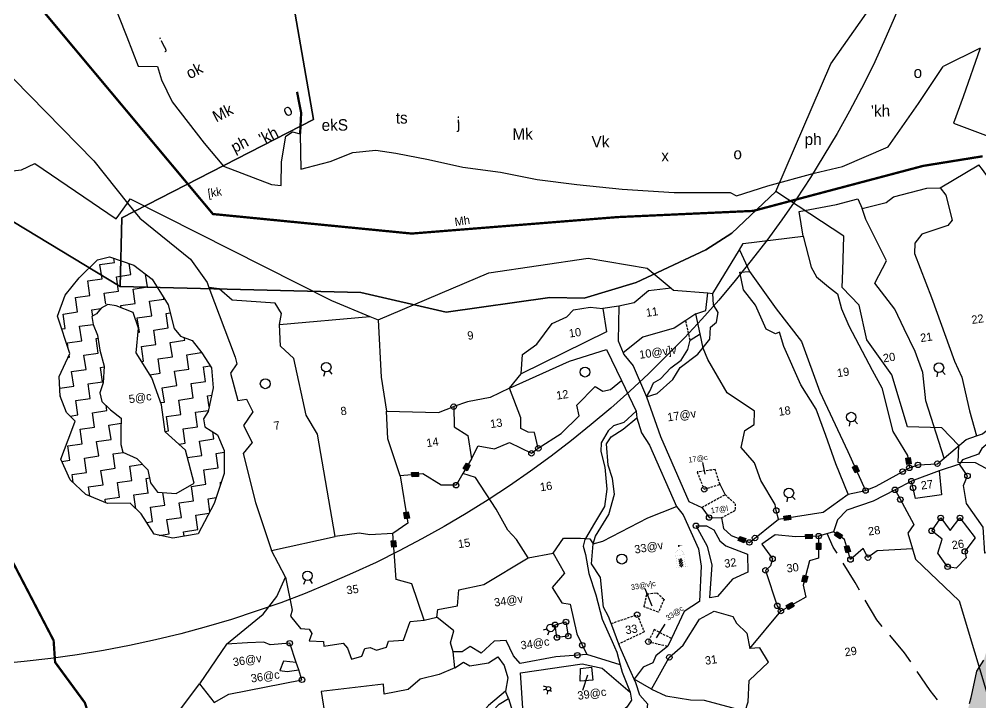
# Model space of a CAD drawing. Header units: metres. Extents: x 306399 to 345774, y 1851529 to 1914552.
# Drawn here: x 315449 to 316531, y 1896674 to 1897442 of the extents above; entities that cross this region are included whole.
import ezdxf

# ---------------------------------------------------------------- set-up
doc = ezdxf.new("R2010")
doc.units = ezdxf.units.M
doc.header["$MEASUREMENT"] = 0
for name, pattern in [('DASHDOT', [1, 0.5, -0.25, 0, -0.25]), ('DASHED', [0.75, 0.5, -0.25]), ('DIVIDE', [1.25, 0.5, -0.25, 0, -0.25, 0, -0.25])]:
    doc.linetypes.add(name, pattern=pattern)
for name, color, linetype in [('011', 3, 'Continuous'), ('LINE_FOOTPATH', 1, 'DASHED'), ('LINE_WATER', 4, 'Continuous'), ('OFF', 1, 'Continuous'), ('POLY_HATCH', 12, 'Continuous'), ('POLY_PARCEL', 6, 'Continuous'), ('POLY_ROAD', 30, 'Continuous'), ('POLY_SUBPARCEL', 6, 'DASHED'), ('POLY_WATER', 4, 'Continuous'), ('SYM_ARROW', 1, 'Continuous'), ('SYM_STONE', 1, 'Continuous'), ('SYM_WELL', 1, 'Continuous'), ('SYM_WORSHIP', 1, 'Continuous'), ('TEXT_MAPIN', 7, 'Continuous'), ('TEXT_MAPOUT', 7, 'Continuous'), ('TEXT_PARCEL', 7, 'Continuous'), ('V_BOUND_LINE', 7, 'Continuous'), ('V_BOUND_STREAM_LINE', 7, 'DASHDOT'), ('V_DIVIDE_LINE', 7, 'DIVIDE'), ('VILLAGE BOUNDRY', 5, 'Continuous')]:
    doc.layers.add(name, color=color, linetype=linetype)
doc.styles.get("Standard").update_dxf_attribs({"font": 'arial.ttf'})
doc.styles.add('TEXT_MAP', font='')
doc.styles.get('TEXT_MAP').set_extended_font_data('Kruti Dev 050')
doc.dimstyles.get("Standard").update_dxf_attribs({"dimtxt": 0.18, "dimasz": 0.18, "dimexe": 0.18, "dimexo": 0.0625, "dimgap": 0.09, "dimtad": 0, "dimtih": 1, "dimtoh": 1, "dimdec": 4, "dimzin": 0, "dimdsep": 46, "dimtxsty": 'Standard', "dimcen": 0.09, "dimadec": 0, "dimazin": 0, "dimtfac": 1, "dimtdec": 4, "dimtofl": 0, "dimtmove": 0, "dimatfit": 3, "dimfxl": 0, "dimtolj": 1, "dimtzin": 0, "dimarcsym": 0})
pattern_1 = [(0, (0, 0), (3.175, 3.175), [3.175, -3.175]), (90, (3.175, 0), (-3.175, 3.175), [3.175, -3.175])]

# ---------------------------------------------------------------- blocks, each defined once
blk = doc.blocks.new('57485')
at = {"layer": '011'}
blk.add_circle((315496.1, 1897965), 1194.9, dxfattribs=at)
at = {"layer": 'VILLAGE BOUNDRY'}
for points in [[(315917.6, 1897588.6), (315955.1, 1897395), (315741.8, 1897280.2), (315741.3, 1897202.9), (316012.1, 1897201.3), (316108.6, 1897181.4), (316224.8, 1897200.1), (316263.4, 1897199.9), (316321.5, 1897218.9), (316399.1, 1897257.2), (316428.2, 1897276.3), (316476.8, 1897324.4), (316535.6, 1897469.1), (316574.6, 1897526.9)], [(315337.3, 1897553.2), (315414.3, 1897494.8), (315529.5, 1897358.8), (315606.5, 1897281), (315741.3, 1897202.9), (315741.8, 1897280.2), (315955.1, 1897395), (315917.6, 1897588.6)], [(316764.9, 1896994.1), (316707.1, 1897023.4), (316687.8, 1897023.5), (316687.9, 1897042.8), (316668.7, 1897062.3), (316630, 1897062.5), (316611, 1897120.6), (316582.2, 1897159.4), (316572.7, 1897198.2), (316553.5, 1897217.6), (316553.7, 1897236.9), (316553.9, 1897275.6), (316476.8, 1897324.4), (316428.2, 1897276.3), (316399.1, 1897257.2), (316321.5, 1897218.9), (316263.4, 1897199.9), (316224.8, 1897200.1), (316108.6, 1897181.4), (316012.1, 1897201.3), (315741.3, 1897202.9), (315606.5, 1897281)]]:
    blk.add_lwpolyline(points, dxfattribs=at)
blk = doc.blocks.new('PAKKAWELL')
blk.add_circle((0, 0), 1.81)
blk = doc.blocks.new('MOTWELL')
for points in [[(-1.54, 2.96), (-0.8, 1.55)], [(1.54, 2.96), (0.8, 1.55)]]:
    blk.add_lwpolyline(points)
blk.add_circle((0, 0), 1.74)
blk = doc.blocks.new('STONE')
blk.add_circle((0, 0), 0.851)
blk = doc.blocks.new('TEMPLE')
at = {"linetype": 'Continuous'}
blk.add_hatch(color=256, dxfattribs=at).paths.add_polyline_path([(0.28, 5.69), (0.6, 5.75), (0.95, 5.71), (1.39, 5.73), (0.49, 5.85), (0.21, 6.01), (-0.14, 6.06), (-0.15, 5.55), (-0.09, 5.55)])
h = blk.add_hatch(dxfattribs=at)
h.set_pattern_fill('ANSI31', color=256, scale=3.6, style=0)
h.set_pattern_definition([(45, (-94.63405, -100.65248), (-0.318198, 0.318198), [])])
h.paths.add_polyline_path([(-0.51, 2.32), (-0.51, 0), (0.49, 0), (0.49, 2.32)])
at = {"linetype": 'Continuous', "const_width": 0.018}
for points in [[(-0.16, 4.99), (-0.14, 6.06), (0.21, 6.01), (0.49, 5.85), (1.39, 5.73), (0.95, 5.71), (0.6, 5.75), (0.28, 5.69), (-0.09, 5.55), (-0.15, 5.55)], [(-1.78, 3.28), (1.75, 3.28)], [(-1.16, 3.28), (-1.16, 3.69), (-0.97, 4.22), (-0.63, 4.55), (-0.33, 4.73), (-0.16, 4.99), (0.05, 4.8), (0.46, 4.5), (0.69, 4.36), (0.88, 4.09), (1.02, 3.76), (1.06, 3.28)], [(-1.16, 0), (-1.16, 3.28)], [(1.06, 0), (1.06, 3.28)], [(-1.78, 0), (1.78, 0)], [(-0.51, 0), (-0.51, 2.32), (0.49, 2.32), (0.49, 0)]]:
    blk.add_lwpolyline(points, dxfattribs=at)
blk = doc.blocks.new('STONESQUAREFILLED')
blk.add_hatch(color=256).paths.add_polyline_path([(0.7, -0.48), (0.7, 0.48), (-0.7, 0.48), (-0.7, -0.48)])
blk.add_lwpolyline([(-0.7, 0.48), (0.7, 0.48), (0.7, -0.48), (-0.7, -0.48)], close=True)
blk = doc.blocks.new('MOTWELL_4')
at = {"layer": 'SYM_WELL'}
for points in [[(-0.66, 0.45), (-1.67, 1.04)], [(0, 0.8), (-0.54, 1.92)], [(-0.76, -0.23), (-1.73, -0.97)], [(-0.06, -0.79), (0.09, -1.48)]]:
    blk.add_lwpolyline(points, dxfattribs=at)
blk.add_circle((0, 0), 0.795, dxfattribs=at)
blk = doc.blocks.new('TEXTARROW')
blk.add_leader([(0.04, -0.01), (8.68, -0.01)], dimstyle='Standard', override={"dimtxt": 2.5, "dimasz": 2.5, "dimexe": 1.25, "dimexo": 0.625, "dimgap": 0.625, "dimtad": 1, "dimtih": 0, "dimtoh": 0, "dimzin": 8, "dimcen": 2.5, "dimtofl": 1})
blk = doc.blocks.new('54852')
at = {"layer": 'POLY_HATCH'}
h = blk.add_hatch(dxfattribs=at)
h.set_pattern_fill('ZIGZAG', color=256, style=0)
h.set_pattern_definition(pattern_1)
h.paths.add_polyline_path([(54.43, 449.63), (56.02, 447.54), (54.98, 445.67), (51.73, 439.73), (53.1, 435), (56.02, 431.37), (60.37, 428.73), (65.27, 428.07), (67.31, 425.43), (69.46, 420.59), (73.37, 419.16), (78.93, 419.27), (83.39, 425.32), (86.53, 431.48), (87.24, 436.43), (86.31, 440.06), (83.83, 442.15), (83.77, 443.91), (85.04, 445.34), (86.86, 450.29), (87.13, 454.68), (85.54, 458.2), (83.83, 461.17), (81.46, 462.49), (80.31, 464.36), (79.81, 469.64), (77.11, 475.69), (73.64, 479.32), (68.63, 481.85), (65.93, 481.63), (61.47, 478.33), (57.84, 475.03), (55.53, 470.74), (57.01, 462.27), (53.99, 457.65), (53.6, 453.36)])
h.paths.add_polyline_path([(62.41, 450.94), (62.25, 452.81), (63.29, 454.9), (64.01, 458.42), (63.62, 462.05), (63.57, 465.35), (62.56, 469.39), (64.01, 469.97), (66.06, 471.84), (68.52, 471.07), (71.99, 469.09), (72.6, 465.57), (71.33, 460.29), (73.92, 454.46), (75.18, 448.31), (75.13, 442.37), (78.93, 437.75), (79.75, 430.38), (75.51, 428.73), (71.5, 429.61), (70.34, 431.81), (70.17, 434.67), (68.14, 437.53), (65.33, 439.29), (65.16, 441.05), (65.55, 444.13), (66.04, 446.66), (64.01, 448.86)], flags=16)
h = blk.add_hatch(dxfattribs=at)
h.set_pattern_fill('ZIGZAG', color=256, style=0)
h.set_pattern_definition(pattern_1)
h.paths.add_polyline_path([(130.02, 227.64), (130.93, 232.33), (133.25, 234.79), (133.84, 237.14), (133.35, 240.08), (133.35, 242.14), (133.25, 245.37), (135.32, 246.79), (135.71, 248.95), (135.52, 249.54), (136.5, 258.36), (139.05, 259.82), (141.7, 262.47), (141.7, 265.51), (141.25, 267.81), (141.25, 270.78), (142.27, 275.72), (144.09, 277.22), (144.78, 278.69), (145.08, 281.23), (145.66, 283.98), (147.14, 286.92), (148.12, 289.07), (150.2, 289.07), (152.53, 288.58), (154.1, 287.7), (155.67, 287.11), (159.89, 288.39), (161.26, 289.56), (165.56, 290.96), (169.41, 289.76), (169.9, 288.09), (172.15, 287.8), (175.1, 288.68), (176.57, 290.25), (179.51, 290.44), (182.16, 289.66), (182.9, 286.27), (183.69, 285.88), (186.3, 285.18), (188.59, 284.12), (190.06, 282.26), (194.38, 281.96), (196.24, 282.84), (197.52, 283.73), (199.78, 285.39), (200.17, 287.35), (201.44, 291.66), (202.52, 294.99), (203.01, 298.32), (204.09, 301.95), (206.45, 304.3), (208.41, 304.79), (211.16, 304.69), (212.53, 304.3), (213.22, 304.11), (214.1, 303.81), (214.39, 302.93), (215.08, 301.46), (215.77, 301.07), (216.45, 301.17), (217.53, 301.56), (217.92, 302.73), (219.91, 304.46), (220.5, 305.53), (224.11, 308.03), (226.78, 307.88), (228.88, 308.08), (229.33, 309.65), (229.63, 313.57), (229.82, 315.63), (231.69, 316.9), (232.96, 318.96), (234.04, 322.58), (231.88, 324.05), (231.49, 328.07), (232.18, 332.28), (234.43, 334.54), (236.81, 334.98), (237.22, 337.05), (237.03, 338.71), (237.81, 341.94), (238.79, 343.81), (239.38, 344.98), (242.92, 346.47), (244.09, 348.41), (245.46, 350.47), (247.13, 354.29), (248.7, 356.35), (251.55, 357.13), (253.51, 357.72), (256.16, 357.72), (258.41, 358.31), (260.87, 358.8), (262.14, 360.36), (263.81, 362.62), (268.52, 363.7), (272.15, 361.44), (274.35, 362.16), (275.63, 362.65), (276.41, 364.71), (278.08, 366.57), (281.11, 367.03), (283.28, 366.76), (288.37, 366.06), (289.36, 366.96), (291.53, 370.36), (295.45, 370), (297.31, 369.31), (299.08, 368.43), (301.43, 367.25), (304.27, 365.29), (308.4, 364.31), (310.36, 362.65), (312.61, 359.91), (313.79, 359.22), (313.3, 356.67), (317.59, 356.4), (320.56, 355.99), (322.33, 355.3), (323.9, 354.81), (325.37, 354.12), (327.53, 353.05), (327.52, 357.2), (327.13, 357.89), (326.64, 358.38), (325.76, 359.16), (324.48, 360.53), (321.54, 362.39), (319.48, 364.26), (318.25, 366.1), (317.37, 368.04), (316.64, 368.86), (315.16, 369.06), (312.81, 368.47), (311.53, 368.66), (308.5, 369.25), (306.53, 370.23), (304.86, 370.43), (302.64, 371.47), (301.53, 372.58), (299.27, 374.54), (297.7, 375.43), (296.43, 376.01), (295.35, 376.01), (292.99, 375.72), (289.56, 375.03), (288.97, 372.58), (286.24, 370.23), (284.69, 371.55), (283.69, 372.67), (280.85, 373.45), (280.46, 373.35), (279.18, 372.57), (277.51, 371.98), (276.43, 371.2), (275.12, 369.15), (273.39, 369.73), (272.21, 370.22), (270.35, 370.81), (269.86, 371.3), (269.07, 371.88), (268.19, 372.28), (266.43, 372.86), (265.94, 372.96), (263.68, 373.16), (260.24, 372.96), (259.07, 371.39), (258.48, 370.51), (257.3, 370.22), (254.26, 369.98), (253.38, 370.61), (252.49, 371.1), (249.11, 370.95), (248.08, 370.71), (245.63, 369.53), (244.45, 367.08), (242.59, 364.93), (240.66, 359.75), (239.39, 356.7), (241.39, 354.97), (239.23, 354.09), (236.78, 353.89), (234.62, 353.5), (232.17, 352.81), (229.71, 351.93), (228.15, 347.72), (226.97, 345.66), (226.77, 344.19), (226.77, 342.04), (227.75, 339.59), (228.54, 338.41), (229.92, 336.85), (227.93, 336), (227.05, 335.31), (225.67, 333.45), (225.28, 331.98), (224.4, 327.96), (224.4, 326.01), (225.28, 325.03), (227.79, 323.43), (227.46, 319.6), (224.99, 318.56), (225.18, 317.29), (225.18, 316.21), (225.18, 313.41), (224.1, 312.88), (223.7, 312.61), (221.26, 312.48), (218.9, 312.19), (217.82, 311.6), (216.94, 310.92), (216.78, 308.33), (214.1, 308.47), (213.51, 308.96), (213.02, 309.25), (210.06, 310.24), (208.7, 313.17), (208.11, 313.66), (206.94, 313.86), (204.87, 313.86), (201.15, 313.07), (199.77, 312.29), (197.71, 311.7), (197.38, 308.79), (196.79, 308.79), (196.3, 306.04), (196.3, 303.98), (196.5, 302.51), (196.69, 300.65), (196.93, 298.08), (196.11, 297.42), (195.03, 296.54), (195.12, 295.26), (195.42, 292.13), (195.76, 289.73), (195.11, 286.47), (192.87, 288.11), (192.28, 288.8), (191.4, 289.39), (189.04, 290.07), (187.08, 293.7), (186.29, 295.36), (183.74, 298.6), (180.15, 298.78), (179.56, 299.27), (179.07, 299.27), (177.9, 298.78), (175.44, 297.61), (173.81, 295.43), (171.72, 296.43), (171.13, 298.49), (169.95, 299.56), (168.48, 299.96), (166.71, 300.74), (164.46, 301.13), (163.28, 301.13), (161.71, 300.64), (159.87, 298.81), (159.65, 298.29), (157.86, 297.06), (154.14, 296.47), (154.55, 299.56), (153.96, 301.13), (152.58, 302.9), (150.03, 303.97), (147.68, 304.66), (145.72, 305.05), (144.54, 304.86), (143.36, 304.46), (141.11, 303.19), (138.16, 300.84), (136.4, 299.86), (135.49, 296.05), (134.34, 293.98), (134.04, 292.02), (133.85, 290.26), (133.94, 287.02), (131.59, 286.24), (127.27, 285.16), (125.9, 283.83), (123.84, 280.99), (122.66, 279.13), (122.37, 276.78), (122.37, 274.53), (122.66, 272.27), (123.45, 270.9), (124.03, 270.02), (124.62, 269.04), (125.41, 267.77), (126.49, 267.18), (130.02, 267.18), (130.41, 265.12), (129.12, 263.4), (125.59, 261.25), (124.02, 257.62), (124.12, 254.98), (125.69, 253.7), (126.28, 251.35), (127.24, 249.99), (125, 249.39), (123.53, 248.61), (121.58, 243.96), (121.37, 242.43), (121.37, 241.36), (121.46, 240.52), (122.35, 238.91), (123.18, 237.87), (121.18, 235.87), (121.18, 235.87), (120.39, 234.79), (119.59, 231.87), (119, 229.32), (119, 224.91), (119.89, 223.74), (121.36, 221.78), (119.69, 220.7), (117.04, 219.62), (115.47, 217.47), (114.59, 214.14), (114.3, 211.78), (115.47, 210.41), (116.22, 206.32), (117.04, 205.12), (115.11, 202.54), (113, 201.23), (112.7, 199.08), (111.33, 197.81), (111.53, 195.75), (112.02, 193.89), (112.51, 192.22), (113.68, 190.95), (113, 189.87), (111.03, 188.5), (109.47, 186.15), (108.97, 182.42), (108.78, 180.86), (110.15, 177.55), (111.62, 175.35), (108.49, 175.1), (107.41, 174.81), (105.74, 173.44), (104.86, 172.46), (104.46, 171.18), (104.36, 168.64), (104.36, 167.26), (104.66, 165.5), (105.23, 163.23), (103.87, 161.87), (101.91, 161.48), (99.46, 160.9), (97.5, 159.52), (95.83, 158.25), (93.67, 155.7), (93.09, 153.88), (93.19, 150.06), (93.19, 146.33), (93.48, 144.57), (94.76, 143.49), (94.56, 141.43), (92.99, 140.16), (91.42, 139.48), (88.28, 136.34), (87.5, 133.69), (87.4, 132.81), (87.5, 131.64), (87.79, 130.07), (88.18, 129.29), (89.64, 125.58), (88.58, 124.88), (86.1, 124.01), (85.32, 123.43), (82.96, 122.06), (81.79, 119.61), (81.79, 117.55), (82.59, 113.72), (81, 113.13), (77.76, 113.73), (76.69, 113.63), (75.61, 112.94), (74.63, 112.26), (71.98, 109.22), (71.39, 105.3), (71, 102.85), (71.29, 100.99), (71.58, 98.54), (72.37, 97.66), (73.14, 94.27), (71.27, 91.8), (70.48, 90.03), (69.99, 87.78), (69.5, 85.92), (69.4, 84.35), (69.3, 82.49), (68.91, 79.74), (68.91, 78.47), (69.3, 77.1), (69.7, 76.8), (70.19, 75.24), (70.98, 72.85), (69.7, 72.59), (67.44, 72.2), (66.75, 71.51), (66.16, 70.53), (65.87, 69.55), (65.87, 68.38), (65.77, 66.22), (66.16, 64.46), (66.95, 62.99), (70.48, 63.68), (74.01, 64.26), (76.56, 65.05), (80.1, 65.14), (81.47, 66.42), (80.69, 67.69), (80.3, 69.75), (79.81, 73.18), (79.51, 74.74), (79.02, 75.92), (78.14, 79.89), (78.14, 84.82), (79.51, 86.6), (80.69, 87.28), (81.98, 88.64), (83.36, 89.33), (83.55, 90.9), (82.77, 92.66), (82.28, 97.27), (81.69, 98.64), (82.28, 101.19), (83.55, 102.07), (86.99, 103.63), (88.56, 103.73), (90.62, 104.03), (91.6, 106.77), (92.6, 112.71), (93.68, 114.67), (95.93, 117.31), (97.9, 118.59), (98.78, 119.17), (99.76, 120.25), (100.06, 122.7), (100.06, 124.56), (100.06, 127.5), (99.96, 129.66), (99.68, 132.26), (101.25, 133.14), (103.11, 134.41), (106.25, 135.49), (108.61, 136.08), (109.2, 137.45), (108.9, 139.61), (108.22, 142.64), (108.61, 146.07), (109.49, 148.42), (110.08, 150.29), (113.53, 153.61), (115.87, 154.69), (116.16, 155.48), (115.49, 159.77), (115, 163.49), (115.41, 168.62), (116.86, 170.64), (119.9, 171.43), (120.79, 172.7), (120.88, 175.64), (120.39, 177.4), (119.9, 180.54), (120.2, 181.42), (120.69, 184.07), (123.24, 186.52), (124.69, 187.96), (124.71, 188.18), (123.74, 190.91), (123.54, 192.28), (123.25, 193.65), (123.87, 198.92), (123.15, 200.8), (124.91, 202.27), (126.48, 203.35), (126.48, 205.21), (125.8, 210.99), (126.19, 213.54), (127.27, 216.09), (130.51, 216.87), (131.78, 219.32), (131.09, 222.85), (130.41, 224.8), (130.41, 226.07)])
at = {"layer": 'LINE_FOOTPATH', "ltscale": 10}
blk.add_lwpolyline([(247.64, 339.8), (240.54, 346.9), (231.91, 362.25), (227.58, 371.17), (222.63, 379.17), (219.15, 387.89), (215.58, 396.2), (214.71, 399.35)], dxfattribs=at)
at = {"layer": 'LINE_WATER'}
blk.add_lwpolyline([(180.04, 434.6), (182.45, 434.99), (186.27, 437.54), (188.27, 439.85), (192.47, 442.17), (195.57, 445), (196.07, 447.61), (197.54, 448.48), (198.21, 450.5), (197.43, 452.35), (197.63, 454.82)], dxfattribs=at)
at = {"layer": 'OFF'}
for points in [[(263.12, 499.21), (254.56, 496.46)], [(177, 455.03), (173.42, 455.03)], [(150.78, 440.82), (153.75, 443.52)], [(216.08, 399.54), (212.77, 399.08)], [(130.07, 382.23), (130.25, 385.72)], [(194.34, 377.04), (202.24, 384.11)], [(171.85, 371.4), (168.43, 374.11)]]:
    blk.add_lwpolyline(points, dxfattribs=at)
at = {"layer": 'POLY_HATCH'}
for points in [[(55.53, 470.74), (57.84, 475.03), (61.47, 478.33), (65.93, 481.63), (68.63, 481.85), (73.64, 479.32), (77.11, 475.69), (79.81, 469.64), (80.31, 464.36), (81.46, 462.49), (83.83, 461.17), (85.54, 458.2), (87.13, 454.68), (86.86, 450.29), (85.04, 445.34), (83.77, 443.91), (83.83, 442.15), (86.31, 440.06), (87.24, 436.43), (86.53, 431.48), (83.39, 425.32), (78.93, 419.27), (73.37, 419.16), (69.46, 420.59), (67.31, 425.43), (65.27, 428.07), (60.37, 428.73), (56.02, 431.37), (53.1, 435), (51.73, 439.73), (54.98, 445.67), (56.02, 447.54), (54.43, 449.63), (53.6, 453.36), (53.99, 457.65), (57.01, 462.27), (55.53, 470.74)], [(240.02, 358.2), (240.51, 359.38), (241, 360.65), (242.59, 364.93), (244.45, 367.08)]]:
    blk.add_lwpolyline(points, dxfattribs=at)
blk.add_lwpolyline([(66.76, 471.62), (65.22, 471.07), (64.01, 469.97), (62.91, 469.53), (62.96, 467.77), (63.57, 465.35), (63.62, 462.05), (64.01, 458.42), (63.29, 454.9), (62.25, 452.81), (62.41, 450.94), (64.01, 448.86), (66.04, 446.66), (65.55, 444.13), (65.16, 441.05), (65.33, 439.29), (68.14, 437.53), (70.17, 434.67), (70.34, 431.81), (71.5, 429.61), (75.51, 428.73), (79.75, 430.38), (78.93, 437.75), (75.13, 442.37), (75.18, 448.31), (73.92, 454.46), (71.33, 460.29), (72.6, 465.57), (71.99, 469.09), (68.52, 471.07)], close=True, dxfattribs=at)
at = {"layer": 'POLY_PARCEL'}
for points in [[(34.05, 504.08), (52.45, 503.44), (55.48, 504.36), (71.28, 489.88), (74.21, 492.87)], [(74.21, 492.87), (76.39, 489.23), (86.02, 478.81), (88.89, 473.24), (89.13, 472.13)], [(103.2, 461.9), (103.93, 464.16), (102.95, 466.6), (93.73, 468.6), (91.27, 471.46), (89.13, 472.13)], [(89.13, 472.13), (92.57, 456.22), (92.73, 454.71), (91.02, 452.93), (91.75, 446.77), (93.67, 446.82), (94.68, 443.9), (92.21, 441.2), (93.49, 437.26), (91.24, 435.21), (92.32, 424.24), (94.27, 413.38)], [(250.03, 470.33), (251.08, 468.56), (251.65, 462.97), (250.55, 461.95), (244.64, 460.94), (242.86, 459.19), (242.43, 456.98), (244.72, 446.99), (247.66, 432.48), (248.74, 428.8), (249.28, 421.35), (250.04, 415.69)], [(242.32, 411.87), (240.17, 424.85), (240.48, 431.06), (239.49, 435.81), (237.83, 441.06), (236.44, 445.58), (232.91, 451.9), (236.16, 456.31), (233.02, 465.85), (232.58, 468.37)], [(218.94, 464.25), (219.7, 457.32), (220.55, 455.12), (222.84, 452.52), (224.57, 450.72), (224.93, 447.38), (225.98, 443.49), (229.57, 433.15), (231.12, 429.09), (232.11, 419.26), (234.52, 413.67), (234.52, 410.91)], [(108.42, 414.35), (107.85, 436.99), (106.01, 441.47), (105.2, 454.06), (102.68, 457.14), (103.2, 461.9)], [(103.2, 461.9), (122.89, 460.75)], [(204.81, 463.37), (206.24, 458.4)], [(124.58, 459.74), (123.43, 447.25), (123.48, 439.74)], [(188.85, 457.24), (183.83, 457.41), (180.37, 455.25), (177, 455.03)], [(153.75, 443.52), (154.65, 447.66), (158.04, 449.48), (162.02, 453.4), (165.43, 454.37), (167.1, 455.71), (170.77, 455.75), (173.42, 455.03)], [(193.32, 450.94), (195.64, 451.36), (196.59, 455.06)], [(193.32, 450.94), (190.95, 449.82)], [(193.62, 446.46), (193.32, 450.94)], [(190.95, 449.82), (188.24, 448.54), (181.15, 447.58), (176.44, 444.8)], [(180.04, 434.6), (180.97, 435.72), (181.98, 437.4), (183.64, 438.01), (186.24, 440.11), (188.71, 441.39), (190.5, 443.48), (191.28, 445.44)], [(191.28, 445.44), (193.62, 446.46)], [(204.67, 404), (204.44, 405.95), (204.38, 407.29), (202.07, 412.94), (201.26, 416.96), (198.88, 420.62), (200.24, 424.22), (202.43, 425.24), (202.88, 428.07), (197.62, 432.87), (194.47, 440.67), (193.83, 443.32), (193.62, 446.46)], [(150.78, 440.82), (146.31, 439.42), (141.31, 439.2), (138.14, 438.61)], [(155.08, 426.94), (154.73, 430.5), (153.4, 430.72), (151.91, 431.8), (152.26, 434.07), (150.78, 440.82)], [(124.4, 425.37), (122.89, 433.8), (123.48, 439.74)], [(123.48, 439.74), (134.65, 437.8), (138.14, 438.61)], [(138.14, 438.61), (137.58, 434.23), (140.28, 431.91), (140.31, 426.78)], [(155.08, 426.94), (160.46, 429.4), (164.94, 432.67), (164.76, 435.03), (169.31, 438.45), (170.8, 437.24), (172.54, 437.34), (175.18, 438.9)], [(140.31, 426.78), (142.17, 429.37), (145.58, 428.24), (149.07, 429.1), (153.43, 426.07), (155.08, 426.94)], [(140.31, 426.78), (138.01, 423.89)], [(124.4, 425.37), (124.57, 414.94), (120.99, 413.16)], [(138.01, 423.89), (136.17, 421.59), (132.95, 422.08), (129.35, 425.1), (124.4, 425.37)], [(149.38, 403.65), (147.49, 407.96), (145.89, 410.23), (144.08, 415.13), (140.61, 422.65), (138.01, 423.89)], [(255.4, 415.66), (256.6, 414.13), (261.26, 413.44), (261.29, 409.9), (259.45, 404.21), (259.76, 401.01), (258.48, 399), (252.61, 397.82), (254.03, 394.42), (253.02, 389.49), (248.12, 390.12), (248.57, 395.81), (245.69, 401.43), (245.66, 405.39), (246.8, 407.33), (245.48, 410.13)], [(94.27, 413.38), (108.42, 414.35)], [(96.46, 407.17), (94.27, 413.38)], [(120.99, 413.16), (115.99, 413.65), (113.75, 414.3), (108.42, 414.35)], [(124.98, 393.49), (123.51, 401.72), (120.27, 403.16), (120.99, 413.16)], [(193.92, 411.02), (193.14, 413.36)], [(163.86, 404.58), (166.02, 404.84), (176.49, 408.45), (183.08, 409.99)], [(240.85, 409.33), (240.58, 404.07), (234.88, 404.14), (234.54, 407.98)], [(81.55, 394.61), (90.41, 399.9), (93.97, 403.27), (96.46, 407.17)], [(96.46, 407.17), (96.83, 399.8), (96.3, 398.57), (98.04, 395.63), (99.88, 395.2), (100.34, 394.18), (99.51, 392.69), (102.58, 392.05), (102.5, 391.08), (106.76, 391.08), (107.59, 389.91), (108.1, 387.4), (110.42, 387.72), (111.31, 389.27), (112.46, 389.32), (113.72, 388.52), (115.99, 388.84), (116.61, 390.12), (119.9, 389.85), (121.9, 393.65), (124.98, 393.49)], [(154.97, 403.8), (157.65, 406.72), (161.29, 406.18), (162.37, 405.96)], [(162.37, 405.96), (163.29, 405.78), (163.86, 404.58)], [(230.73, 406.63), (233.65, 398.57), (232.09, 396.85), (232.62, 393.35)], [(127.83, 393.71), (128.28, 395.34), (132.61, 395.54), (133.43, 398.95), (139, 399.3), (149.38, 403.65)], [(149.38, 403.65), (154.97, 403.8)], [(154.97, 403.8), (156.73, 399.2), (153.66, 396.43), (155.22, 392.82), (157.03, 392.28), (157.5, 385.65), (158.96, 380.9)], [(212.77, 399.08), (212.06, 394.33), (209.99, 394.01), (207.9, 389.01), (208.09, 386.3), (202.24, 384.11)], [(232.62, 393.35), (224.93, 394.02), (222.73, 392.86), (221.98, 395.02), (218.9, 393.02), (218.26, 397.52), (216.08, 399.54)], [(81.55, 394.61), (74.49, 386.86)], [(96.04, 388.38), (95.25, 392.79), (90.94, 393.06), (89.69, 393.86), (86.13, 394.24), (81.55, 394.61)], [(124.98, 393.49), (127.83, 393.71)], [(130.25, 385.72), (129.98, 387.75), (131.04, 390.26), (127.83, 393.71)], [(232.62, 393.35), (232.94, 390.99), (241.04, 380.61), (245.95, 346.9)], [(96.04, 388.38), (93.34, 389.08), (92.24, 387.22), (93.83, 386.76), (96.33, 386.75)], [(96.33, 386.75), (96.04, 388.38)], [(58.72, 375.64), (68.15, 380.55), (74.49, 386.86)], [(74.49, 386.86), (77.08, 382.37), (80.48, 383.71), (96.72, 384.51), (96.33, 386.75)], [(130.07, 382.23), (126.47, 381.3), (122.28, 380.89), (119.35, 379.06), (113.98, 378.82), (114.21, 380.97), (100.51, 381.38), (100.63, 369.33), (101.4, 367.38), (100.92, 363.16), (102.27, 360.05)], [(159.58, 378.03), (159.44, 375.16), (156.71, 375.38), (157.17, 378.1), (159.58, 378.03)], [(171.85, 371.4), (174.73, 369.46), (179.88, 367.81), (182.87, 367.29), (191.35, 363.63), (192.33, 365.59), (193.18, 370.12), (197.92, 373.47), (196.54, 376.87), (194.34, 377.04)]]:
    blk.add_lwpolyline(points, dxfattribs=at)
for points in [[(237.33, 396.62), (239.69, 399.13), (241.36, 396.13), (243.85, 398.52), (246.49, 393.7), (243.81, 391.12), (243.94, 389.72), (241.41, 387.82), (239.61, 388.37), (237.96, 391.61), (239.34, 394.5)], [(155.52, 388.6), (155.56, 385.47), (153.07, 385.51), (153.09, 388.32)]]:
    blk.add_lwpolyline(points, close=True, dxfattribs=at)
at = {"layer": 'POLY_ROAD'}
for points in [[(220.47, 407.17), (218.78, 414.1), (217.55, 420.54), (216.27, 426.56), (213.73, 432.28), (211.27, 441.08), (210.79, 444.31), (209.88, 444.09), (208, 445.41), (206.5, 450.91), (204.4, 454.58), (204.15, 458.54), (206.24, 458.4)], [(206.24, 458.4), (210.83, 449.45), (215.28, 441.6), (217.59, 430.15), (221.74, 416.43), (224.34, 407.41)], [(173.42, 455.03), (173.49, 449.91), (153.75, 443.52)], [(177, 455.03), (175.72, 447.61), (176.44, 444.8)], [(150.78, 440.82), (164.58, 444.71), (172.9, 446.08), (175.18, 438.9)], [(176.44, 444.8), (176.53, 444.45), (178.18, 441.68), (180.04, 434.6)], [(175.18, 438.9), (177.41, 431.86)], [(180.04, 434.6), (181.83, 425.57), (185.88, 410.67), (188.47, 408.99)], [(177.41, 431.86), (177.31, 430.37)], [(177.31, 430.37), (177.83, 427.01), (179.14, 424.05), (183.08, 409.99)], [(250.04, 415.69), (251.35, 415.93), (256.31, 418.83)], [(242.32, 411.87), (247.67, 415.26), (250.04, 415.69)], [(255.4, 415.66), (250.77, 412.76), (249.86, 411.68), (246.25, 410.94), (245.48, 410.13)], [(234.52, 410.91), (236.47, 411.28), (240.69, 410.92), (242.32, 411.87)], [(183.08, 409.99), (184.19, 408), (186.47, 400.15), (186.44, 396.33), (184.96, 388.76), (181.37, 387.05), (177.75, 381.65)], [(188.47, 408.99), (189.72, 406.56), (192.39, 406.09)], [(224.34, 407.41), (226.75, 408.04), (234.52, 410.91)], [(240.85, 409.33), (234.54, 407.98)], [(245.48, 410.13), (240.85, 409.33)], [(204.67, 404), (214.49, 404.13), (220.47, 407.17)], [(220.47, 407.17), (224.34, 407.41)], [(234.54, 407.98), (230.73, 406.63)], [(192.39, 406.09), (192.49, 403.73), (193.94, 401.98), (197.62, 399.92), (204.67, 404)], [(230.73, 406.63), (225.63, 404.88), (219.66, 403.8), (217.33, 401.98), (216.08, 399.54)], [(212.77, 399.08), (207.78, 399.62), (203.46, 400.7), (200.25, 399.15), (202.11, 395.64), (201.41, 394.21), (200.2, 393.38), (201.62, 385.35), (202.24, 384.11)], [(171.85, 371.4), (176.69, 377.66), (180.08, 379.83), (184.44, 384.95), (187.83, 386.2), (191.68, 384.49), (192.28, 382.9), (194.19, 380.45), (194.34, 377.04)], [(176.72, 380.11), (173.84, 378.4), (172.96, 377.04), (170.77, 376.35), (168.43, 374.11)], [(177.75, 381.65), (176.72, 380.11)]]:
    blk.add_lwpolyline(points, dxfattribs=at)
blk.add_lwpolyline([(187.35, 389.22), (188.89, 396.27), (188.43, 400.37), (186.64, 405.21), (188.89, 404.87), (190.34, 403.79), (191.28, 401.23), (192.45, 399.92), (196.87, 397.47), (196.38, 393.54), (192.82, 392.52), (189.03, 389.27)], close=True, dxfattribs=at)
at = {"layer": 'POLY_SUBPARCEL'}
for points in [[(191.28, 445.44), (190.95, 449.82)], [(188.47, 408.99), (193.92, 411.02)], [(193.92, 411.02), (195.76, 408.73), (195.58, 407.23), (192.39, 406.09)], [(165.23, 386.83), (171.12, 387.89), (172.09, 383.96), (166.24, 382.15)], [(177.75, 381.65), (174.32, 384.13), (172.66, 381.73), (176.72, 380.11)]]:
    blk.add_lwpolyline(points, dxfattribs=at)
for points in [[(193.14, 413.36), (192.57, 416.72), (188.57, 416.78), (189.57, 412.82)], [(172.88, 389.35), (173.9, 392.11), (176.05, 392), (177.4, 390.37), (175.79, 387.77)]]:
    blk.add_lwpolyline(points, close=True, dxfattribs=at)
at = {"layer": 'POLY_WATER'}
for points in [[(73.08, 555.76), (79.35, 528.76), (80.91, 522.06), (85.04, 521.44), (85.48, 518.42), (87.09, 513.34), (92.66, 503.42), (96.12, 497.81), (105.92, 492.35), (107.92, 491.83), (108.78, 496.92), (110.52, 502.27), (112.11, 503.05), (113.69, 502.38), (113.2, 498.38), (112.7, 494.74), (114.13, 494.85), (119.31, 495.42), (124.48, 496.61), (129.5, 496.4), (133.74, 495.11), (140.58, 492.72), (147.73, 489.97), (155.71, 487.68), (163.38, 484.93), (171.78, 482.59), (181.37, 480.15), (192.53, 477.81), (204.62, 476), (205.89, 475.11), (212.94, 476.25), (223.36, 477.5), (229.68, 478.07), (240.16, 480.82), (248.09, 489.24), (254.56, 496.46)], [(34.05, 548.74), (47.7, 531.32), (68.32, 503.11), (74.21, 492.87)], [(263.12, 499.21), (257.92, 489.29), (254.98, 483.89), (265.35, 478.18), (269.17, 475.89)], [(74.21, 492.87), (74.98, 493.76), (115.17, 465.38), (122.89, 460.75)], [(250.03, 470.33), (259.16, 474.07)], [(269.1, 443.38), (267.82, 448.68), (266.7, 453.98), (266.16, 457.35), (265.09, 459.38), (264.75, 463.74), (262.44, 467.84), (259.81, 472.98), (259.16, 474.07)], [(218.94, 464.25), (218.9, 469.74), (227.17, 470.06), (231.97, 470.62), (232.58, 468.37)], [(232.58, 468.37), (237.95, 468.93), (239.68, 469.9), (247.15, 470.7), (250.03, 470.33)], [(124.58, 459.74), (150, 466.35), (171.88, 466.35), (184.31, 462.32), (188.85, 457.24)], [(204.81, 463.37), (205.82, 464.58), (218.94, 464.25)], [(196.59, 455.06), (197.63, 454.82), (204.81, 463.37)], [(122.89, 460.75), (124.58, 459.74)], [(188.85, 457.24), (189.27, 456.76), (196.59, 455.06)], [(177.41, 431.86), (174.36, 429.81), (172.02, 429.38), (170.71, 428.46), (168.83, 426.12), (168.44, 424.28), (168.83, 420.74), (168.58, 415.92), (167.48, 412.31), (164.82, 408.98), (162.37, 405.96)], [(163.86, 404.58), (164.61, 406.14), (168.19, 410.39), (170.07, 414.64), (170.11, 418.04), (169.64, 421.09), (169.96, 425.7), (171.13, 427.11), (174.01, 428.39), (177.31, 430.37)], [(162.37, 405.96), (162.23, 405.79), (161.63, 404.37), (161.88, 402.53), (161.98, 398.35), (162.8, 393.46), (163.4, 388.07), (164.86, 382.9), (165.53, 380.49), (165.87, 377.6)], [(165.23, 386.83), (164.86, 388.43), (164.11, 390.55), (164.36, 397.07), (162.9, 400.33), (163.86, 404.58)], [(158.96, 380.9), (152.25, 381.37), (144.29, 381.09), (143.11, 382.94), (142.07, 386.51), (139.39, 386.72), (136.21, 384.58), (134.11, 386.37), (132.21, 385.44), (130.25, 385.72)], [(166.24, 382.15), (165.32, 386.44), (165.23, 386.83)], [(130.07, 382.23), (132.14, 383.16), (133.35, 382.16), (137.53, 382.23), (139.71, 383.23), (140.82, 381.16), (141.21, 378.37), (140.25, 375.59)], [(168.43, 374.11), (167.52, 377.16), (166.42, 381.34), (166.24, 382.15)], [(165.87, 377.6), (158.96, 380.9)], [(142.79, 362.6), (144.07, 379.09), (157.72, 379.02), (161.9, 377.45), (167.16, 371.42)], [(165.87, 377.6), (166.06, 375.96), (167.16, 371.42)], [(140.25, 375.59), (136.14, 373.02), (133.53, 370.81), (130.35, 368.88), (127.89, 367.74), (126.92, 363.53), (125.75, 359.68)], [(140.68, 373.88), (140.25, 375.59)], [(125.75, 359.68), (126, 357.54), (126.67, 357.61), (128.21, 360.53), (129.25, 363.96), (131.28, 365.46), (135.18, 370.38), (138.5, 372.95), (140.68, 373.88)], [(140.68, 373.88), (142.36, 362.96), (142.79, 362.6)], [(169.7, 366.09), (170.14, 366.6), (170.6, 368.23), (169.15, 370.43), (168.69, 373.26), (168.43, 374.11)], [(167.16, 371.42), (167.2, 369.65), (165.96, 368.3), (164, 367.24), (163.97, 365.33), (163.29, 362.71), (162.34, 361.29), (158.47, 358.74), (155.03, 355.34)]]:
    blk.add_lwpolyline(points, dxfattribs=at)
at = {"layer": 'V_BOUND_LINE', "const_width": 0.5}
blk.add_lwpolyline([(47.41, 377.27), (47.94, 379.37), (49.75, 382.92), (49.15, 386.46), (44.02, 396.14), (44.39, 400.89), (35.35, 426.93), (35.14, 432.82), (32, 442.49), (33.49, 448.21), (31.31, 466.27), (33.21, 468.77), (36.48, 476.1), (34.78, 484), (34.05, 504.08)], dxfattribs=at)
at = {"layer": 'V_BOUND_STREAM_LINE', "ltscale": 10, "const_width": 0.5}
blk.add_lwpolyline([(50.79, 555.52), (92.32, 487.82), (134.58, 477.29), (179.5, 474.3), (208.98, 471.32), (247.1, 475.63), (260.23, 475.81)], dxfattribs=at)
at = {"layer": 'V_DIVIDE_LINE', "ltscale": 10, "const_width": 0.5}
blk.add_lwpolyline([(113.69, 502.38), (114.57, 506.81), (114.35, 511.51)], dxfattribs=at)
at = {"layer": 'SYM_ARROW'}
for p, xscale, yscale, zscale, rotation in [((190.04, 418.69), 0.2999999999999999, 0.2999999999999999, 0.2999999999999999, 272.6059193458333), ((176.78, 384.95), 0.4, 0.4, 0.4, 229.133847389944)]:
    blk.add_blockref('TEXTARROW', p, dxfattribs=dict(at, xscale=xscale, yscale=yscale, zscale=zscale, rotation=rotation))
at = {"layer": 'SYM_ARROW', "ltscale": 10, "xscale": 0.4698107461191796, "yscale": -0.9161998195875185, "zscale": 0.4698107461191796, "rotation": 283.7085647152159}
blk.add_blockref('TEXTARROW', (173.61, 393.29), dxfattribs=at)
at = {"layer": 'SYM_ARROW', "color": 3, "xscale": 0.4, "yscale": 0.4, "zscale": 0.4, "rotation": 63.42011790529278}
blk.add_blockref('TEXTARROW', (157.01, 373.35), dxfattribs=at)
at = {"layer": 'SYM_STONE', "xscale": 0.7, "yscale": 0.7, "zscale": 0.7}
for p in [(138.14, 438.61), (153.43, 426.07), (155.08, 426.94), (136.17, 421.59), (189.57, 412.82), (234.52, 410.91), (236.47, 411.28), (240.69, 410.92), (232.94, 410.33), (189.72, 406.56), (224.34, 407.41), (230.73, 406.63), (234.54, 407.98), (234.68, 406.47), (246.8, 407.33), (186.64, 405.21), (204.44, 405.95), (231.55, 404.36), (198.97, 400.7), (197.62, 399.92), (212.77, 399.08), (239.69, 399.13), (243.85, 398.52), (237.33, 396.62), (202.11, 395.64), (95.25, 392.79), (200.2, 393.38), (218.9, 393.02), (222.73, 392.86), (243.81, 391.12), (153.09, 388.32), (155.52, 388.6), (171.12, 387.89), (239.61, 388.37), (153.07, 385.51), (155.56, 385.47), (201.62, 385.35), (96.72, 384.51), (202.24, 384.11), (158.3, 383.06), (172.66, 381.73), (156.95, 381.04), (176.69, 377.66)]:
    blk.add_blockref('STONE', p, dxfattribs=at)
at = {"layer": 'SYM_STONE'}
for p, rotation in [((127.65, 425.2), 176.8762204398742), ((139.04, 425.19), 51.41348460139985), ((124.54, 416.66), 270.8916869327293), ((120.83, 410.94), 85.86709213663481), ((217.07, 398.62), 137.1842925031576), ((208.43, 390.27), 67.2653959037596), ((204.4, 384.92), 20.50994637107519)]:
    blk.add_blockref('STONESQUAREFILLED', p, dxfattribs=dict(at, rotation=rotation))
at = {"layer": 'SYM_STONE', "ltscale": 10}
for p, rotation in [((222.92, 412.35), 286.0836586505854), ((234.52, 412.41), 90.15361857533568), ((206.57, 404.03), 0.7865062330123858), ((196.11, 400.77), 150.849232281445), ((210.67, 399.31), 173.8377171705449), ((212.44, 396.88), 81.42307661882786), ((218.57, 395.36), 98.09086511082106)]:
    blk.add_blockref('STONESQUAREFILLED', p, dxfattribs=dict(at, rotation=rotation))
at = {"layer": 'SYM_WELL'}
for name, p, xscale, yscale, zscale, rotation in [('MOTWELL', (111.9, 451.18), 0.6000000000000001, 0.6000000000000001, 0.6000000000000001, 184.9396101449966), ('MOTWELL', (244.07, 431.59), 0.5999999999999999, 0.5999999999999999, 0.5999999999999999, 187.7552429153765), ('MOTWELL', (223.58, 423.72), 0.5999999999999999, 0.5999999999999999, 0.5999999999999999, 187.7552429153765), ('MOTWELL', (207.73, 409.34), 0.5999999999999999, 0.5999999999999999, 0.5999999999999999, 187.7552429153765), ('MOTWELL', (101.23, 406.76), 0.6, 0.6, 0.6, 176.1045142112694), ('MOTWELL', (152.01, 387.79), 0.48, 0.48, 0.48, 123.2404924532652), ('MOTWELL_4', (149.63, 374.74), 0.6, 0.6, 0.6, 38.39524630328318)]:
    blk.add_blockref(name, p, dxfattribs=dict(at, xscale=xscale, yscale=yscale, zscale=zscale, rotation=rotation))
at = {"layer": 'SYM_WELL', "xscale": 0.6, "yscale": 0.6, "zscale": 0.6}
for p in [(98.22, 449.55), (167.58, 441.9), (169.58, 400.39)]:
    blk.add_blockref('PAKKAWELL', p, dxfattribs=at)
at = {"layer": 'SYM_WORSHIP', "xscale": 0.8, "yscale": 0.8, "zscale": 0.8}
blk.add_blockref('TEMPLE', (182.24, 396.75), dxfattribs=at)
at = {"layer": 'TEXT_MAPIN', "style": 'TEXT_MAP'}
for s, p in [('[kk', (91.86, 491.54)), ('Mh', (144.22, 477.53))]:
    blk.add_text(s, height=1.8, dxfattribs=at).set_placement(p)
at = {"layer": 'TEXT_MAPOUT', "style": 'TEXT_MAP'}
for s, p in [('j', (86.94, 524.95)), ('ok', (91.58, 517.61)), ('Mk', (95.93, 507.43)), ('o', (111.22, 506.38)), ('ph', (98.93, 500.25)), ("'kh", (105.22, 501.15))]:
    blk.add_text(s, height=2.5, rotation=18.7273, dxfattribs=at).set_placement(p)
at = {"layer": 'TEXT_MAPOUT', "ltscale": 10, "style": 'TEXT_MAP'}
for s, p in [('ekS', (118.43, 502.3)), ('ts', (134.65, 501.5)), ('j', (147.67, 498.5)), ('Mk', (159.3, 494.3)), ('o', (247.83, 494.9)), ('Vk', (176.14, 490.15)), ("'kh", (237.42, 487.9)), ('x', (190.74, 484.9)), ('o', (206.37, 483.09)), ('ph', (222.19, 483.89))]:
    blk.add_text(s, height=2.5, rotation=352.2956, dxfattribs=at).set_placement(p)
at = {"layer": 'TEXT_PARCEL', "style": 'TEXT_MAP'}
for s, height, p in [('9', 1.8, (143.35, 452.56)), ('11', 1.8, (182.59, 451.84)), ('5@c', 1.8, (68.28, 449.63)), ('10', 1.8, (165.32, 449.82)), ('10@v]v', 1.8, (179.83, 443)), ('7', 1.8, (98.71, 439.28)), ('8', 1.8, (113.59, 440.29)), ('22', 1.8, (252.61, 439.96)), ('12', 1.8, (160.63, 436.83)), ('21', 1.8, (240.99, 437.67)), ('20', 1.8, (232.32, 434.49)), ('13', 1.8, (145.46, 432.79)), ('19', 1.8, (221.92, 432.76)), ('14', 1.8, (131.09, 430.71)), ('17@v', 1.8, (183.89, 428.61)), ('18', 1.8, (208.05, 426.27)), ('16', 1.8, (154.2, 417.58)), ('17@c', 1.2, (187.1, 419.05)), ('15', 1.8, (134.7, 407.91)), ('27', 1.8, (236.44, 405.83)), ('35', 1.8, (109.16, 401.48)), ('28', 1.8, (223.58, 397.6)), ('32', 1.8, (191.53, 395.21)), ('34@v', 1.8, (140.64, 394.15)), ('30', 1.8, (204.81, 392.19)), ('26', 1.8, (241.21, 391.97)), ('36@v', 1.8, (82.37, 389.6)), ('36@c', 1.8, (85.73, 385.51)), ('34@c', 1.8, (144.99, 384.06)), ('31', 1.8, (184.28, 374.9)), ('39@c', 1.8, (155.67, 371.4)), ('29', 1.8, (214.68, 372.29))]:
    blk.add_text(s, height=height, dxfattribs=at).set_placement(p)
at = {"layer": 'TEXT_PARCEL', "ltscale": 10, "style": 'TEXT_MAP'}
for s, height, p in [('17@l', 1.2, (190.32, 407.4)), ('33', 1.8, (168.07, 384.03))]:
    blk.add_text(s, height=height, dxfattribs=at).set_placement(p)
at = {"layer": 'TEXT_PARCEL', "style": 'TEXT_MAP'}
for s, height, rotation, p in [('33@v', 1.8, 1.4331, (172.62, 401.12)), ('33@v]c', 1.2, 1.4331, (170.65, 393.37)), ('33@c', 1.2, 26.5532, (177.63, 385.56))]:
    blk.add_text(s, height=height, rotation=rotation, dxfattribs=at).set_placement(p)

msp = doc.modelspace()

# ---------------------------------------------------------------- block references
at = {"xscale": 5.157583570103581, "yscale": 5.157583570103581, "zscale": 5.157583570103581, "rotation": 8.381546039145885}
msp.add_blockref('54852', (315563, 1894664.8), dxfattribs=at)
at = {"layer": 'VILLAGE BOUNDRY', "rotation": 358.8738758728772}
msp.add_blockref('57485', (-37403.7, 6510.7), dxfattribs=at)

doc.saveas('drawing.dxf')
